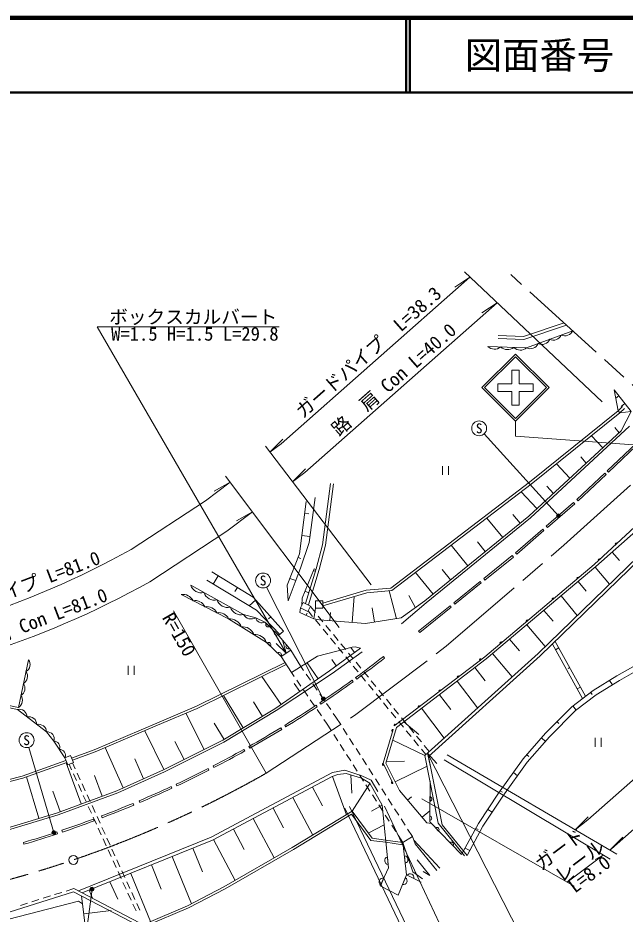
# Model space of a CAD drawing. Units: millimetres, scale not verified. Extents: x 40000 to 680000, y 20000 to 380000.
# Drawn here: x 456736 to 538090, y 259960 to 380000 of the extents above; entities that cross this region are included whole.
import ezdxf
from ezdxf.enums import TextEntityAlignment as Align

# ---------------------------------------------------------------- set-up
doc = ezdxf.new("R2010")
doc.units = ezdxf.units.MM
doc.header["$LTSCALE"] = 1000
doc.linetypes.add('CHAIN', pattern=[18.5, 12, -1.5, 3.5, -1.5])
for name, color, linetype, lineweight in [('M-BGD', 7, 'Continuous', 13), ('M-BMK', 2, 'CHAIN', 13), ('M-BMK-SRVR', 3, 'Continuous', 13), ('M-STR-HTXT', 7, 'Continuous', 13), ('M-STR-STRC', 7, 'Continuous', 13), ('M-TTL', 2, 'Continuous', 140), ('M-TTL-LINE', 7, 'Continuous', 50)]:
    doc.layers.add(name, color=color, linetype=linetype, lineweight=lineweight)
doc.layers.add('M-TTL-TXT', color=7, linetype='Continuous')
doc.styles.add('ＭＳ ゴシック', font='')
doc.styles.get('ＭＳ ゴシック').set_extended_font_data('MS Gothic')

msp = doc.modelspace()

# ---------------------------------------------------------------- hatches: boundary and pattern name
at = {"layer": 'M-BGD'}
for points in [[(537037, 309626), (536817, 309422, -1)], [(534746, 307504), (534526, 307300, -1)], [(531904, 305046), (531675, 304853, -1)], [(528605, 302270), (528375, 302077, -1)], [(525099, 299320), (524870, 299127, -1)], [(521578, 296357), (521348, 296164, -1)], [(518869, 294110), (518631, 293927, -1)], [(515866, 291816), (515628, 291634, -1)], [(513408, 289940), (513169, 289758, -1)], [(510624, 287814), (510386, 287632, -1)], [(507024, 284703), (506939, 284416, -1)], [(507403, 285355), (507164, 285173, -1)], [(505669, 280156), (505802, 279887, -1)], [(506861, 277728), (506993, 277459, -1)]]:
    msp.add_hatch(color=256, dxfattribs=at).paths.add_polyline_path(points)
at = {"layer": 'M-STR-HTXT'}
for points in [[(529179, 313564, -1), (529151, 313065, -1)], [(497735, 289023, -1), (497575, 288550, -1)], [(461666, 271091, -0.41421), (461762, 270751, -0.41421), (461422, 270655, -1)], [(466885, 263431, -1), (466445, 263191, -1)]]:
    msp.add_hatch(color=256, dxfattribs=at).paths.add_polyline_path(points)

# ---------------------------------------------------------------- linework, layer by layer
at = {"layer": 'M-BGD'}
for p, q in [((537261, 329373), (536855, 329058)), ((537172, 327359), (537755, 327960)), ((538040, 328369), (537582, 327968)), ((537398, 327090), (537993, 327704)), ((538893, 327266), (537398, 327090)), ((537548, 324669), (538893, 327266)), ((537301, 324441), (536695, 325130)), ((535097, 322407), (533593, 324036)), ((532892, 320372), (532140, 321187)), ((513610, 319975), (513610, 318775)), ((514410, 319975), (514410, 318775)), ((530688, 318337), (528902, 320272)), ((528483, 316302), (527590, 317270)), ((526279, 314268), (524183, 316538)), ((495151, 313649), (495700, 313579)), ((524013, 312304), (523037, 313501)), ((521688, 310408), (519564, 313012)), ((494770, 310674), (495868, 310533)), ((519363, 308512), (518301, 309814)), ((517038, 306616), (514792, 309370)), ((537037, 309626), (536817, 309422)), ((494266, 307729), (494661, 307577)), ((534746, 307504), (534526, 307300)), ((536344, 308422), (537329, 307310)), ((496447, 306207), (496674, 306138)), ((534097, 306434), (536010, 304161)), ((483584, 305266), (482910, 304154)), ((493188, 304929), (493979, 304625)), ((496345, 305962), (496470, 305910)), ((512388, 302824), (510021, 305728)), ((514713, 304720), (513590, 306097)), ((531904, 305046), (531675, 304853)), ((486150, 303711), (485813, 303155)), ((531802, 304502), (532895, 303203)), ((495189, 303194), (495718, 302973)), ((507457, 299530), (506464, 303254)), ((510007, 301001), (509115, 302653)), ((529506, 302571), (531692, 299973)), ((488617, 302038), (487721, 301241)), ((501513, 299032), (501796, 302486)), ((528605, 302270), (528375, 302077)), ((495328, 299970), (495476, 300260)), ((496224, 299841), (495632, 300564)), ((496596, 300335), (495928, 301149)), ((496404, 299487), (496604, 300924)), ((498523, 299277), (498611, 300345)), ((504493, 299067), (504197, 300961)), ((527211, 300639), (528440, 299178)), ((490446, 298485), (490000, 298924)), ((490611, 299796), (490311, 299530)), ((497239, 298604), (496605, 299377)), ((497610, 299098), (496976, 299871)), ((525099, 299320), (524870, 299127)), ((491591, 297358), (491145, 297797)), ((498253, 297367), (497619, 298140)), ((498624, 297860), (497990, 298634)), ((524915, 298708), (527374, 295785)), ((499267, 296129), (498633, 296903)), ((499638, 296623), (499004, 297396)), ((522620, 296776), (523930, 295219)), ((490116, 296296), (490569, 295864)), ((493120, 295536), (492716, 296015)), ((494665, 293102), (493317, 295301)), ((500281, 294892), (499647, 295665)), ((500653, 295385), (500019, 296159)), ((501822, 294983), (501336, 295648)), ((521578, 296357), (521348, 296164)), ((532394, 288825), (528372, 296126)), ((532796, 289131), (528744, 296487)), ((529227, 295611), (528789, 295370)), ((491548, 294930), (492001, 294498)), ((501296, 293654), (500662, 294428)), ((501667, 294148), (501033, 294921)), ((518869, 294110), (518631, 293927)), ((520324, 294845), (522945, 291730)), ((471506, 293220), (471506, 292020)), ((472306, 293220), (472306, 292020)), ((494665, 293102), (495011, 292602)), ((496952, 291479), (495471, 293610)), ((499400, 293212), (498776, 294060)), ((502310, 292417), (501676, 293190)), ((502681, 292910), (502047, 293684)), ((517972, 292984), (519342, 291189)), ((530674, 292983), (530455, 292863)), ((492025, 288055), (489429, 291791)), ((493394, 292302), (493751, 291787)), ((495352, 292109), (495922, 291287)), ((503324, 291179), (502690, 291953)), ((503695, 291673), (503061, 292446)), ((515866, 291816), (515628, 291634)), ((494488, 289767), (493748, 290832)), ((494093, 291293), (494662, 290471)), ((496264, 290794), (496833, 289972)), ((504338, 289942), (503704, 290715)), ((504710, 290435), (504076, 291209)), ((515587, 291164), (518329, 287573)), ((536014, 291265), (536382, 290669)), ((495004, 289978), (495574, 289156)), ((497175, 289479), (497745, 288657)), ((505353, 288704), (504719, 289478)), ((505724, 289198), (505090, 289971)), ((513408, 289940), (513169, 289758)), ((513203, 289343), (514721, 287354)), ((532121, 290355), (531684, 290114)), ((533485, 289655), (533697, 289376)), ((486925, 284897), (484292, 289256)), ((489493, 286448), (488317, 288395)), ((495916, 288663), (496485, 287841)), ((498086, 288164), (498656, 287342)), ((506367, 287467), (505733, 288240)), ((506738, 287961), (506104, 288734)), ((496827, 287348), (497397, 286526)), ((507381, 286230), (506747, 287003)), ((507752, 286723), (507119, 287497)), ((510624, 287814), (510386, 287632)), ((510818, 287522), (513855, 283545)), ((531096, 287839), (531520, 287282)), ((481678, 281997), (479251, 286874)), ((497738, 286033), (498095, 285518)), ((498998, 286849), (499344, 286350)), ((499344, 286350), (499993, 285335)), ((508395, 284992), (507762, 285766)), ((508767, 285486), (508133, 286259)), ((508434, 285702), (510441, 284010)), ((528970, 285725), (529219, 285479)), ((476307, 279324), (473720, 284521)), ((484357, 283346), (483041, 285526)), ((498095, 285518), (498737, 284515)), ((500317, 284829), (500856, 283987)), ((507024, 284703), (506939, 284416)), ((507403, 285355), (507164, 285173)), ((509410, 283755), (508776, 284528)), ((509781, 284248), (509147, 285022)), ((499061, 284009), (499600, 283167)), ((501179, 283482), (501718, 282639)), ((510795, 283011), (510161, 283784)), ((526897, 283558), (527425, 283099)), ((534085, 283564), (534085, 282364)), ((534885, 283564), (534885, 282364)), ((470834, 276864), (468415, 282255)), ((478992, 280660), (477779, 283099)), ((499923, 282662), (500462, 281819)), ((502041, 282134), (502580, 281292)), ((506958, 283254), (511268, 281215)), ((510424, 282517), (509790, 283291)), ((511843, 281733), (511176, 282547)), ((500785, 281314), (501324, 280472)), ((511397, 281331), (510804, 282053)), ((524927, 281296), (525191, 281066)), ((465231, 274723), (463189, 280239)), ((463924, 279299), (463592, 280026)), ((464427, 279399), (464049, 280229)), ((473571, 278092), (472382, 280741)), ((501648, 279966), (502187, 279124)), ((502904, 280786), (503443, 279944)), ((505669, 280156), (505802, 279887)), ((506101, 280379), (508515, 280463)), ((507277, 277674), (511552, 279772)), ((464588, 277843), (464173, 278753)), ((465092, 277944), (464676, 278853)), ((468044, 275765), (467018, 278535)), ((501350, 278614), (501482, 276139)), ((502510, 278618), (503049, 277776)), ((503766, 279439), (504305, 278596)), ((523117, 278906), (523685, 278496)), ((459553, 272792), (457887, 278326)), ((465252, 276388), (464837, 277297)), ((465756, 276488), (465341, 277398)), ((498868, 278377), (500766, 273274)), ((503905, 277457), (501510, 273724)), ((504628, 278091), (505167, 277249)), ((506861, 277728), (506993, 277459)), ((462417, 273682), (461396, 276440)), ((496216, 276975), (497551, 274457)), ((503372, 277271), (503911, 276428)), ((505491, 276743), (506030, 275901)), ((521360, 276474), (521644, 276269)), ((465916, 274932), (465501, 275842)), ((466420, 275032), (466005, 275942)), ((493565, 275570), (496234, 270534)), ((504235, 275923), (504774, 275081)), ((506353, 275395), (506892, 274553)), ((508951, 275211), (509466, 275648)), ((511936, 275690), (511931, 275064)), ((466581, 273476), (466165, 274386)), ((467084, 273577), (466669, 274487)), ((490915, 274165), (492315, 271523)), ((505533, 274554), (504103, 273743)), ((505097, 274575), (505636, 273733)), ((507216, 274048), (507754, 273205)), ((510892, 272924), (511921, 273797)), ((519694, 273980), (520278, 273594)), ((467245, 272021), (466830, 272931)), ((467749, 272121), (467334, 273031)), ((488264, 272760), (491064, 267476)), ((505959, 273228), (506498, 272385)), ((508078, 272700), (508617, 271858)), ((511916, 273122), (511911, 272497)), ((467909, 270565), (467494, 271475)), ((468413, 270666), (467998, 271575)), ((485613, 271355), (487063, 268619)), ((505801, 271896), (503679, 270810)), ((506822, 271880), (507361, 271038)), ((508940, 271352), (509590, 270338)), ((512669, 271519), (513107, 271072)), ((518093, 271445), (518402, 271277)), ((469077, 269210), (468662, 270120)), ((507684, 270532), (508326, 269529)), ((508326, 269529), (509590, 270338)), ((468573, 269110), (468158, 270019)), ((482962, 269951), (485863, 264478)), ((506004, 269883), (508326, 269529)), ((506035, 269577), (508281, 269232)), ((508824, 265200), (508326, 269529)), ((513260, 266110), (509781, 269847)), ((514595, 269552), (515033, 269105)), ((469238, 267654), (468823, 268564)), ((469741, 267754), (469326, 268664)), ((480190, 268806), (481477, 265640)), ((508531, 267752), (508644, 266768)), ((516661, 268809), (517277, 268474)), ((469902, 266198), (469487, 267108)), ((470406, 266299), (469991, 267209)), ((474632, 266548), (475946, 263312)), ((477411, 267677), (479984, 261345)), ((506334, 266610), (506235, 267596)), ((470566, 264743), (470151, 265653)), ((471070, 264843), (470655, 265753)), ((471852, 265418), (474481, 258947)), ((469073, 264289), (470106, 261952)), ((471230, 263287), (470815, 264197)), ((471734, 263388), (471319, 264297)), ((505342, 263852), (505753, 264754)), ((508668, 264828), (508283, 263915)), ((508893, 265166), (509779, 264723)), ((463182, 263045), (464230, 263375)), ((464230, 263375), (473035, 258796)), ((466293, 263160), (466735, 262072)), ((458604, 261601), (459558, 261902)), ((460130, 262082), (461084, 262383)), ((461656, 262563), (462610, 262864)), ((471895, 261832), (471480, 262741)), ((472399, 261932), (471983, 262842)), ((457078, 261120), (458032, 261421)), ((472559, 260376), (472144, 261286)), ((473063, 260477), (472648, 261386)), ((465557, 259990), (469241, 260441))]:
    msp.add_line(p, q, dxfattribs=at)
for points in [[(530248, 338854), (524533, 336905), (521074, 337065)], [(529909, 339161), (524476, 337308), (521092, 337465)], [(531075, 338105), (524898, 335796), (519701, 335986)], [(538893, 327266), (536649, 330163), (537172, 327359), (537398, 327090)], [(497605, 301237), (503481, 302988), (506822, 303286), (525520, 317559), (537398, 327090)], [(497607, 301603), (503415, 303333), (506690, 303625), (525304, 317834), (537167, 327353), (537172, 327359)], [(537548, 324669), (525198, 313270), (511262, 301906), (508108, 299632), (503325, 298884), (497134, 299390), (496404, 299487), (494492, 300346), (494618, 300997)], [(538669, 325295), (525395, 313043), (511445, 301668), (508144, 298853)], [(512122, 272078), (511539, 272161), (507849, 276510), (506044, 280188), (507467, 284964), (519497, 294148), (534183, 306506), (550233, 320736)], [(507164, 285173), (519278, 294421), (533954, 306770), (549627, 321285)], [(516567, 267775), (513055, 272147), (511268, 281215), (526426, 294865), (551714, 319393)], [(516926, 267827), (513560, 271914), (511759, 281051), (526733, 294537), (552048, 319090)], [(495289, 301554), (496697, 306212), (497541, 309436), (498620, 317625)], [(495651, 301370), (497082, 306104), (497934, 309359), (499017, 317573)], [(495350, 315203), (494456, 308224), (492828, 303996), (492945, 301919), (493876, 304399), (494618, 306296), (495761, 309721), (496555, 315754)], [(494762, 301281), (494804, 302271), (496447, 306207)], [(491659, 297270), (492342, 297849), (488275, 302423), (482729, 305784)], [(492024, 294477), (493317, 295301), (491555, 297394), (489838, 299083), (488609, 299659), (486971, 300096), (479887, 304022)], [(491822, 297408), (488684, 300668), (487434, 301412), (482055, 304672)], [(502629, 295573), (501912, 295742), (501524, 295697), (496871, 294492), (493394, 292302), (492023, 294477), (490052, 296357), (484970, 299505), (478610, 302752)], [(516185, 267929), (518441, 272085), (521140, 276169), (524441, 280738), (527431, 284172), (530968, 287742), (533819, 289909), (536980, 291862), (539836, 293471), (541358, 294132), (545217, 295202), (552220, 296523)], [(428062, 266724), (432460, 267026), (439369, 267942), (445810, 269204), (453598, 270999), (462024, 273536), (469992, 276486), (476234, 279287), (484202, 283253), (491176, 287465), (498493, 292550), (502629, 295573)], [(516926, 267827), (519042, 271724), (521716, 275771), (524990, 280303), (527944, 283695), (531431, 287214), (534216, 289331), (537336, 291259), (540148, 292843), (541592, 293471), (545375, 294520), (552350, 295835)], [(428294, 266439), (432490, 266727), (439417, 267645), (445872, 268910), (453675, 270709), (462120, 273251), (470106, 276208), (476362, 279016), (484347, 282990), (491336, 287211), (498860, 292187), (502853, 295109)], [(449468, 292025), (452712, 288488), (456793, 287650), (458155, 294031)], [(463929, 280833), (466959, 281959), (475338, 285539), (480644, 287791), (492538, 293660)], [(464051, 280558), (467070, 281680), (475456, 285263), (480770, 287518), (492699, 293404)], [(463035, 280873), (461533, 283141), (460570, 284351), (456665, 287370), (452556, 288213), (449247, 291823)], [(506982, 277481), (505669, 280156), (507024, 284703)], [(447500, 275916), (457308, 278436), (463177, 280554)], [(447544, 275618), (457396, 278149), (463299, 280279)], [(464843, 263056), (482624, 270281), (498896, 278904)], [(498843, 278367), (499581, 278675), (500728, 278809), (502773, 278168), (503892, 277480), (505533, 274554), (506382, 266134), (505290, 263737)], [(498896, 278904), (500522, 279227), (502839, 278472), (504047, 277895), (504971, 276379)], [(465367, 262784), (482815, 269872), (498843, 278367)], [(516183, 267931), (511909, 272295), (511952, 277742)], [(473934, 258713), (479472, 261080), (484342, 263601), (493495, 268878), (501510, 273724), (504197, 270114), (506004, 269883)], [(473933, 258386), (479600, 260808), (484486, 263337), (493648, 268619), (501432, 273326), (504033, 269832), (506035, 269577)], [(509590, 270338), (509972, 269356), (512888, 265798)], [(510926, 264692), (509667, 265603), (508326, 269529)], [(510248, 267236), (511949, 265148), (511034, 265685)], [(505290, 263737), (507684, 262495), (508824, 265200), (510776, 264225)], [(428616, 255298), (438712, 256605), (447897, 258234), (455569, 260224), (464192, 262944), (473033, 258346)], [(465264, 262386), (467578, 243461), (468874, 242797)], [(432951, 247316), (434805, 251622), (433583, 255412), (441253, 256562), (451088, 258610), (454105, 258927), (464837, 261669), (465394, 261322)]]:
    msp.add_lwpolyline(points, dxfattribs=at)
for points in [[(494979, 301710), (495961, 301213), (495599, 300500), (494618, 300997)], [(496608, 301924), (497608, 301920), (497604, 300920), (496604, 300924)], [(463035, 280873), (463766, 281198), (464172, 280284), (463441, 279960)]]:
    msp.add_lwpolyline(points, close=True, dxfattribs=at)
for centre, radius, start, end in [((528480, 337984), 1146, 244.48188, 336.50774), ((530024, 338561), 1146, 244.48188, 336.50774), ((525392, 336830), 1146, 244.48188, 336.50774), ((526936, 337407), 1146, 244.48188, 336.50774), ((520604, 336942), 1314, 226.65964, 309.15972), ((522336, 336878), 1314, 226.65964, 309.15972), ((524068, 336815), 1314, 226.65964, 309.15972), ((536927, 309524), 150, 42.80206, 222.80206), ((534636, 307402), 150, 42.80206, 222.80206), ((531790, 304949), 150, 40.07894, 220.07894), ((481290, 304463), 1470, 197.48554, 284.53095), ((478862, 301282), 1492, 26.19944, 99.71499), ((483061, 303482), 1470, 197.48554, 284.53095), ((480451, 300470), 1492, 26.19944, 99.71499), ((484832, 302501), 1470, 197.48554, 284.53095), ((528490, 302173), 150, 40.07894, 220.07894), ((482041, 299658), 1492, 26.19944, 99.71499), ((483631, 298847), 1492, 26.19944, 99.71499), ((486603, 301519), 1470, 197.48554, 284.53095), ((485107, 297835), 1676, 21.74236, 94.70288), ((488000, 300665), 1175, 208.92453, 301.18966), ((489427, 299805), 831, 190.12114, 299.6739), ((490261, 298744), 318, 145.34749, 305.56522), ((524984, 299223), 150, 40.07894, 220.07894), ((486801, 296786), 1676, 21.74236, 94.70288), ((491406, 297617), 318, 145.34749, 305.56522), ((488495, 295736), 1676, 21.74236, 94.70288), ((490305, 296041), 318, 326.25558, 126.47331), ((492960, 295810), 318, 139.99191, 300.20964), ((521463, 296260), 150, 40.07894, 220.07894), ((491737, 294675), 318, 326.25558, 126.47331), ((518750, 294018), 150, 37.3611, 217.3611), ((457263, 293388), 1100, 300.10115, 35.80137), ((456922, 291793), 1100, 300.10115, 35.80137), ((515747, 291725), 150, 37.3611, 217.3611), ((456582, 290197), 1100, 300.10115, 35.80137), ((513288, 289849), 150, 37.3611, 217.3611), ((456241, 288602), 1100, 300.10115, 35.80137), ((456905, 286336), 1062, 1.51723, 103.06752), ((510505, 287723), 150, 37.3611, 217.3611), ((458207, 285329), 1062, 1.51723, 103.06752), ((459509, 284323), 1062, 1.51723, 103.06752), ((506982, 284559), 150, 73.40653, 253.40653), ((507284, 285264), 150, 37.3611, 217.3611), ((460706, 283471), 891, 338.29927, 98.75418), ((461562, 282345), 797, 334.98318, 92.04503), ((462313, 281211), 797, 334.98318, 92.04503), ((505736, 280022), 150, 116.13932, 296.13932), ((506927, 277594), 150, 116.13932, 296.13932), ((511879, 275378), 318, 279.4405, 79.65823), ((511859, 272810), 318, 279.4405, 79.65823), ((512849, 271257), 318, 324.29079, 124.50853), ((514775, 269290), 318, 324.29079, 124.50853), ((508490, 267249), 505, 287.73814, 85.39633), ((506382, 267113), 505, 106.92814, 264.58633), ((509292, 264857), 505, 344.62585, 142.28404), ((505637, 264263), 505, 76.67209, 234.33028), ((508385, 264410), 505, 258.31915, 55.97735)]:
    msp.add_arc(centre, radius, start, end, dxfattribs=at)
at = {"layer": 'M-BMK'}
msp.add_line((575346, 297969), (522781, 345624), dxfattribs=at)
msp.add_lwpolyline([(489997, 278824), (501998, 286681), (514137, 295831), (529904, 309387), (546359, 324249)], dxfattribs=at)
msp.add_arc((415873, 409230), 150000, 274.69448, 299.61427, dxfattribs=at)
at = {"layer": 'M-BMK-SRVR'}
msp.add_circle((464174, 267219), 600, dxfattribs=at)
at = {"layer": 'M-STR-HTXT'}
for p, q in [((535014, 328584), (516577, 345984)), ((517307, 345294), (515258, 343942)), ((520959, 341848), (518909, 340496)), ((467335, 338600), (491719, 338600)), ((492670, 294889), (467335, 338600)), ((529165, 313315), (519207, 324284)), ((490501, 321844), (492236, 323580)), ((539227, 322826), (523416, 323978)), ((504077, 304042), (489894, 322639)), ((493533, 317868), (495269, 319604)), ((499797, 298355), (484559, 318618)), ((485160, 317818), (483013, 316628)), ((488165, 313822), (486018, 312632)), ((497655, 288787), (490040, 303750)), ((489997, 278824), (477589, 300582)), ((492670, 294889), (492183, 296687)), ((492670, 294889), (491352, 296206)), ((461544, 270873), (458179, 282293)), ((511608, 281521), (525978, 253369)), ((511608, 281521), (511998, 279699)), ((511608, 281521), (512853, 280136)), ((514255, 281293), (536997, 267981)), ((513849, 280617), (536092, 267299)), ((510848, 275407), (531287, 263677)), ((500531, 274162), (512040, 250101)), ((501144, 274391), (512571, 250574)), ((505834, 274396), (515991, 252813)), ((531386, 271265), (533122, 273001)), ((536062, 268528), (537798, 270265)), ((530344, 264218), (535166, 267853)), ((535166, 267853), (534093, 267258)), ((530344, 264218), (531212, 265087)), ((466665, 263311), (461649, 224656))]:
    msp.add_line(p, q, dxfattribs=at)
for points in [[(490501, 321844), (491996, 322971), (517307, 345294)], [(493533, 317868), (495159, 319094), (520959, 341848)], [(471889, 308803), (481857, 315329), (485160, 317818)], [(474397, 304468), (484734, 311236), (488165, 313822)], [(531386, 271265), (533116, 272569), (568723, 303973)], [(536062, 268528), (536279, 268692), (572451, 300594)]]:
    msp.add_lwpolyline(points, dxfattribs=at)
for centre in [(529165, 313315), (497655, 288787), (461544, 270873), (466665, 263311)]:
    msp.add_circle(centre, 250, dxfattribs=at)
for centre, radius, start, end in [((415906, 409066), 114833, 275.31118, 299.17745), ((415873, 409230), 120000, 275.22896, 299.18935)]:
    msp.add_arc(centre, radius, start, end, dxfattribs=at)
at = {"layer": 'M-STR-STRC'}
for p, q in [((518916, 330478), (523416, 334978)), ((527916, 330478), (523416, 334978)), ((519269, 330478), (523416, 334625)), ((527563, 330478), (523416, 334625)), ((522917, 332838), (523917, 332838)), ((522917, 332838), (522917, 330978)), ((523917, 332838), (523917, 330978)), ((518916, 330478), (523416, 325978)), ((519269, 330478), (523416, 326331)), ((521056, 330978), (522917, 330978)), ((521056, 330978), (521056, 329978)), ((523416, 326331), (527563, 330478)), ((523416, 325978), (527916, 330478)), ((523917, 330978), (525776, 330978)), ((525776, 330978), (525776, 329978)), ((521056, 329978), (522916, 329978)), ((522916, 329978), (522916, 328118)), ((523916, 329978), (523916, 328118)), ((523916, 329978), (525776, 329978)), ((522916, 328118), (523916, 328118)), ((523416, 325978), (523416, 323978)), ((535682, 319321), (540318, 323700)), ((535854, 319139), (540490, 323518)), ((535854, 319139), (535682, 319321)), ((531620, 315484), (535367, 319023)), ((531792, 315302), (535539, 318841)), ((535367, 319023), (535539, 318841)), ((527519, 311915), (531198, 315103)), ((527683, 311726), (531362, 314914)), ((531198, 315103), (531362, 314914)), ((531620, 315484), (531792, 315302)), ((523412, 308354), (527051, 311509)), ((523575, 308166), (527215, 311320)), ((527051, 311509), (527215, 311320)), ((527683, 311726), (527519, 311915)), ((519143, 304902), (522962, 307982)), ((519300, 304707), (523119, 307787)), ((522962, 307982), (523119, 307787)), ((523575, 308166), (523412, 308354)), ((519300, 304707), (519143, 304902)), ((515132, 301667), (518666, 304517)), ((515289, 301472), (518823, 304323)), ((518666, 304517), (518823, 304323)), ((515289, 301472), (515132, 301667)), ((510414, 297862), (514637, 301268)), ((510571, 297667), (514794, 301073)), ((514637, 301268), (514794, 301073)), ((510414, 297862), (510571, 297667)), ((505701, 294452), (505855, 294255)), ((501652, 291086), (501505, 291288)), ((501983, 291636), (502130, 291435)), ((497321, 288060), (497182, 288267)), ((496679, 287931), (496818, 287723)), ((491946, 284908), (492076, 284694)), ((492612, 285024), (492480, 285237)), ((487799, 282176), (487676, 282394)), ((487024, 282027), (487146, 281809)), ((483007, 279580), (482892, 279802)), ((482212, 279452), (482326, 279230)), ((478037, 277125), (477930, 277351)), ((477353, 276806), (477248, 277032)), ((473092, 274909), (472994, 275139)), ((472263, 274559), (472166, 274790)), ((466867, 272692), (466955, 272458)), ((468041, 272868), (467952, 273102)), ((461964, 270960), (462043, 270722)), ((462699, 270943), (462619, 271180)), ((457549, 269305), (457478, 269544))]:
    msp.add_line(p, q, dxfattribs=at)
msp.add_lwpolyline([(521056, 330978), (522917, 330978), (522917, 332838), (523917, 332838), (523917, 330978), (525776, 330978), (525776, 329978), (523916, 329978), (523916, 328118), (522916, 328118), (522916, 329978), (521056, 329978)], close=True, dxfattribs=at)
for centre in [(518535, 325025), (489587, 304641), (457896, 283253)]:
    msp.add_circle(centre, 1000, dxfattribs=at)
for radius, start, end in [(145750, 306.21402, 308.04762), (146000, 306.21402, 308.04762), (145750, 303.90823, 305.98162), (146000, 303.90823, 305.98162), (145750, 301.70923, 303.67056), (146000, 301.70923, 303.67056), (145750, 299.51446, 301.4624), (146000, 299.51446, 301.4624), (145750, 297.37561, 299.22047), (146000, 297.37561, 299.22047), (145750, 295.20004, 297.07505), (146000, 295.20004, 297.07505), (145750, 293.07337, 294.904), (146000, 293.07337, 294.904), (145750, 290.93558, 292.72021), (146000, 290.93558, 292.72021), (145750, 288.70685, 290.47977), (146000, 288.70685, 290.47977), (145750, 286.58595, 288.43533), (146000, 286.58595, 288.43533)]:
    msp.add_arc((415873, 409230), radius, start, end, dxfattribs=at)
at = {"layer": 'M-TTL'}
msp.add_line((680000, 380000), (40000, 380000), dxfattribs=at)
at = {"layer": 'M-TTL-LINE'}
for p, q in [((508747, 380000), (508747, 370000)), ((509247, 380000), (509247, 370000)), ((40000, 370000), (680000, 370000))]:
    msp.add_line(p, q, dxfattribs=at)

# ---------------------------------------------------------------- texts
at = {"layer": 'M-STR-HTXT', "style": 'ＭＳ ゴシック'}
for s, rotation, p in [('ガードパイプ\u3000L=38.3', 41.411, (504652, 334133)), ('路\u3000肩 Con L=40.0', 41.411, (508059, 330471)), ('ガードパイプ L=81.0', 21, (457076, 302187)), ('路\u3000肩 Con L=81.0', 21, (459229, 297658)), ('ガード', 37.007, (530183, 267508)), ('レール', 37.007, (532849, 265912))]:
    msp.add_text(s, height=1833, rotation=rotation, dxfattribs=at).set_placement(p, align=Align.BOTTOM_CENTER)
msp.add_text('ボックスカルバート', height=1833, dxfattribs=at).set_placement((468968, 338485), align=Align.BOTTOM_LEFT)
msp.add_text('W=1.5 H=1.5 L=29.8', height=1833, dxfattribs=at).set_placement((469219, 338600), align=Align.TOP_LEFT)
msp.add_text('R=150', height=1833, rotation=299.695, dxfattribs=at).set_placement((477589, 300582), align=Align.TOP_LEFT)
msp.add_text('L=8.0', height=1833, rotation=37.007, dxfattribs=at).set_placement((532755, 266036), align=Align.TOP_CENTER)
at = {"layer": 'M-STR-STRC', "style": 'ＭＳ ゴシック'}
for p in [(518535, 325025), (489587, 304641), (457896, 283253)]:
    msp.add_text('S', height=1320, dxfattribs=at).set_placement(p, align=Align.MIDDLE_CENTER)
at = {"layer": 'M-TTL-TXT', "style": 'ＭＳ ゴシック'}
msp.add_text('図面番号', height=3666, dxfattribs=at).set_placement((526622, 375000), align=Align.MIDDLE_CENTER)

doc.saveas('drawing.dxf')
